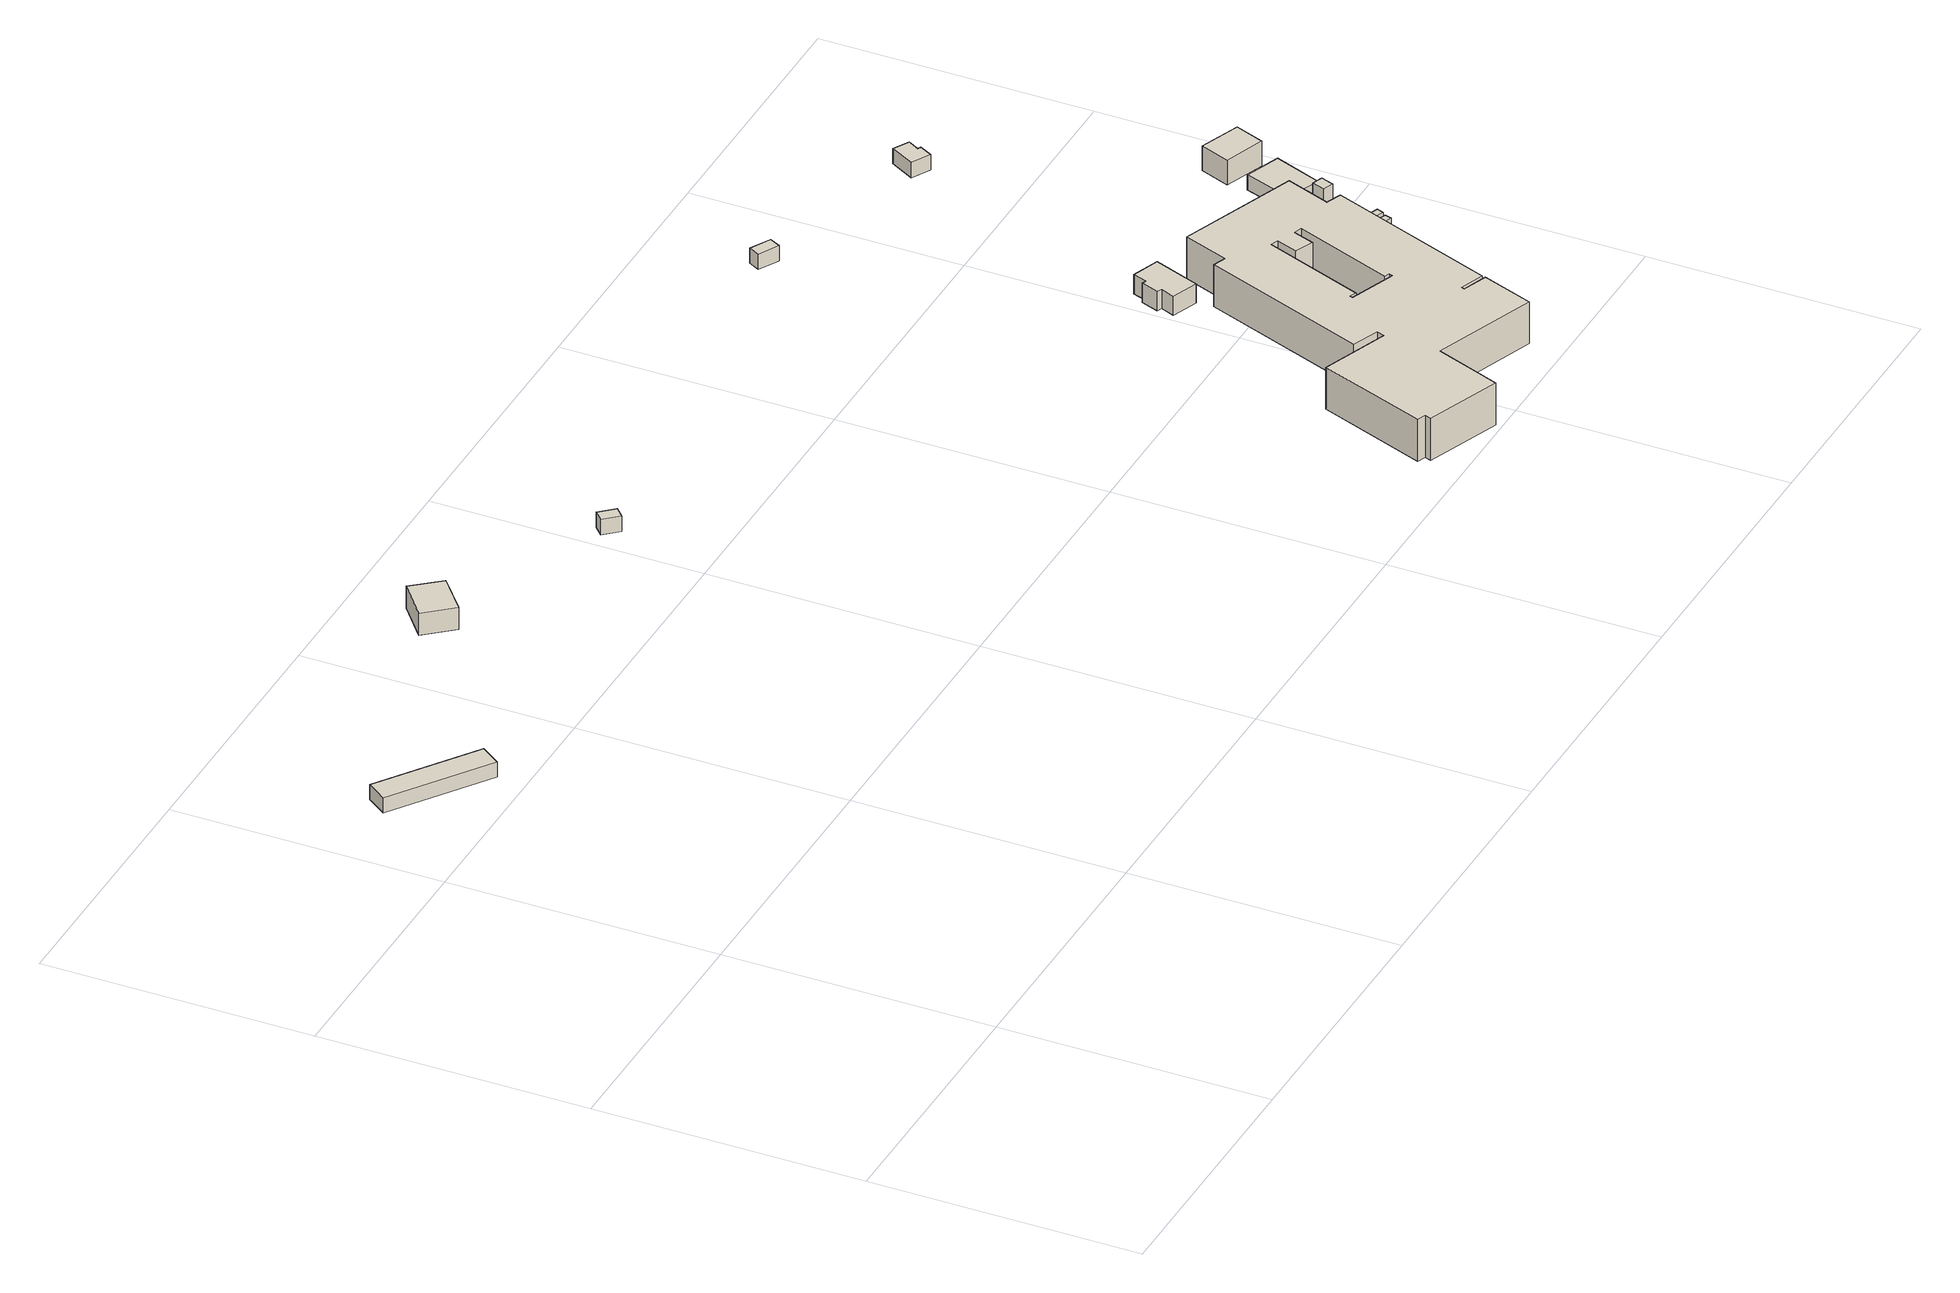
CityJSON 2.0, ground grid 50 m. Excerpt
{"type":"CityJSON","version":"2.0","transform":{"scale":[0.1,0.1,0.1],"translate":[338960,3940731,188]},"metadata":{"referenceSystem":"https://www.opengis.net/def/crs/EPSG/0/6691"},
"CityObjects":{
"building1":{"type":"Building","attributes":{"BuildingIDAttribute.prefecture":"14","BuildingIDAttribute.city":"14151","BuildingDetailAttribute.surveyYear":2015},"geometry":[{"type":"Solid","lod":"1","boundaries":[[[[0,1,2,3]],[[2,4,5,3]],[[1,6,4,2]],[[0,7,6,1]],[[3,5,7,0]],[[4,6,7,5]]]]}]},
"building2":{"type":"Building","attributes":{"usage":"451","measuredHeight":4.9,"storeysAboveGround":1,"BuildingIDAttribute.prefecture":"14","BuildingIDAttribute.city":"14151","BuildingDetailAttribute.totalFloorArea":63.67,"BuildingDetailAttribute.buildingFootprintArea":63.67,"BuildingDetailAttribute.buildingStructureType":"601","BuildingDetailAttribute.buildingStructureOrgType":"1","BuildingDetailAttribute.orgUsage":"200","BuildingDetailAttribute.surveyYear":2015},"geometry":[{"type":"Solid","lod":"1","boundaries":[[[[8,9,10,11]],[[10,12,13,11]],[[9,14,12,10]],[[8,15,14,9]],[[11,13,15,8]],[[12,14,15,13]]]]}]},
"building3":{"type":"Building","attributes":{"BuildingIDAttribute.prefecture":"14","BuildingIDAttribute.city":"14151","BuildingDetailAttribute.surveyYear":2015},"geometry":[{"type":"Solid","lod":"1","boundaries":[[[[16,17,18,19]],[[18,20,21,19]],[[17,22,20,18]],[[16,23,22,17]],[[19,21,23,16]],[[20,22,23,21]]]]}]},
"building4":{"type":"Building","attributes":{"usage":"403","measuredHeight":10.4,"storeysAboveGround":2,"BuildingIDAttribute.prefecture":"14","BuildingIDAttribute.city":"14151","BuildingDetailAttribute.totalFloorArea":2781.78,"BuildingDetailAttribute.buildingFootprintArea":1390.89,"BuildingDetailAttribute.buildingStructureType":"610","BuildingDetailAttribute.buildingStructureOrgType":"2","BuildingDetailAttribute.orgUsage":"80","BuildingDetailAttribute.surveyYear":2015},"geometry":[{"type":"Solid","lod":"1","boundaries":[[[[24,25,26,27,28,29,30,31,32,33,34,35,36,37,38,39,40,41,42,43],[44,45,46,47,48,49,50,51,52,53,54,55]],[[42,56,57,43]],[[41,58,56,42]],[[40,59,58,41]],[[39,60,59,40]],[[38,61,60,39]],[[37,62,61,38]],[[36,63,62,37]],[[35,64,63,36]],[[34,65,64,35]],[[33,66,65,34]],[[32,67,66,33]],[[31,68,67,32]],[[30,69,68,31]],[[29,70,69,30]],[[28,71,70,29]],[[27,72,71,28]],[[26,73,72,27]],[[25,74,73,26]],[[24,75,74,25]],[[43,57,75,24]],[[54,76,77,55]],[[53,78,76,54]],[[52,79,78,53]],[[51,80,79,52]],[[50,81,80,51]],[[49,82,81,50]],[[48,83,82,49]],[[47,84,83,48]],[[46,85,84,47]],[[45,86,85,46]],[[44,87,86,45]],[[55,77,87,44]],[[56,58,59,60,61,62,63,64,65,66,67,68,69,70,71,72,73,74,75,57],[76,78,79,80,81,82,83,84,85,86,87,77]]]]}]},
"building5":{"type":"Building","attributes":{"usage":"403","measuredHeight":4.5,"storeysAboveGround":1,"BuildingIDAttribute.prefecture":"14","BuildingIDAttribute.city":"14151","BuildingDetailAttribute.totalFloorArea":51.56,"BuildingDetailAttribute.buildingFootprintArea":51.56,"BuildingDetailAttribute.buildingStructureType":"610","BuildingDetailAttribute.buildingStructureOrgType":"2","BuildingDetailAttribute.orgUsage":"80","BuildingDetailAttribute.surveyYear":2015},"geometry":[{"type":"Solid","lod":"1","boundaries":[[[[88,89,90,91,92,93,94,95]],[[94,96,97,95]],[[93,98,96,94]],[[92,99,98,93]],[[91,100,99,92]],[[90,101,100,91]],[[89,102,101,90]],[[88,103,102,89]],[[95,97,103,88]],[[96,98,99,100,101,102,103,97]]]]}]},
"building6":{"type":"Building","attributes":{"BuildingIDAttribute.prefecture":"14","BuildingIDAttribute.city":"14151","BuildingDetailAttribute.surveyYear":2015},"geometry":[{"type":"Solid","lod":"1","boundaries":[[[[104,105,106,107]],[[106,108,109,107]],[[105,110,108,106]],[[104,111,110,105]],[[107,109,111,104]],[[108,110,111,109]]]]}]},
"building7":{"type":"Building","attributes":{"BuildingIDAttribute.prefecture":"14","BuildingIDAttribute.city":"14151","BuildingDetailAttribute.surveyYear":2015},"geometry":[{"type":"Solid","lod":"1","boundaries":[[[[112,113,114,115]],[[114,116,117,115]],[[113,118,116,114]],[[112,119,118,113]],[[115,117,119,112]],[[116,118,119,117]]]]}]},
"building8":{"type":"Building","attributes":{"measuredHeight":4.9,"BuildingIDAttribute.prefecture":"14","BuildingIDAttribute.city":"14151","BuildingDetailAttribute.surveyYear":2015},"geometry":[{"type":"Solid","lod":"1","boundaries":[[[[120,121,122,123]],[[122,124,125,123]],[[121,126,124,122]],[[120,127,126,121]],[[123,125,127,120]],[[124,126,127,125]]]]}]},
"building9":{"type":"Building","attributes":{"measuredHeight":3.7,"BuildingIDAttribute.prefecture":"14","BuildingIDAttribute.city":"14151","BuildingDetailAttribute.surveyYear":2015},"geometry":[{"type":"Solid","lod":"1","boundaries":[[[[128,129,130,131]],[[130,132,133,131]],[[129,134,132,130]],[[128,135,134,129]],[[131,133,135,128]],[[132,134,135,133]]]]}]},
"building10":{"type":"Building","attributes":{"BuildingIDAttribute.prefecture":"14","BuildingIDAttribute.city":"14151","BuildingDetailAttribute.surveyYear":2015},"geometry":[{"type":"Solid","lod":"1","boundaries":[[[[136,137,138,139]],[[138,140,141,139]],[[137,142,140,138]],[[136,143,142,137]],[[139,141,143,136]],[[140,142,143,141]]]]}]},
"building11":{"type":"Building","attributes":{"measuredHeight":4.2,"BuildingIDAttribute.prefecture":"14","BuildingIDAttribute.city":"14151","BuildingDetailAttribute.surveyYear":2015},"geometry":[{"type":"Solid","lod":"1","boundaries":[[[[144,145,146,147]],[[146,148,149,147]],[[145,150,148,146]],[[144,151,150,145]],[[147,149,151,144]],[[148,150,151,149]]]]}]},
"building12":{"type":"Building","attributes":{"BuildingIDAttribute.prefecture":"14","BuildingIDAttribute.city":"14151","BuildingDetailAttribute.surveyYear":2015},"geometry":[{"type":"Solid","lod":"1","boundaries":[[[[152,153,154,155,156,157]],[[156,158,159,157]],[[155,160,158,156]],[[154,161,160,155]],[[153,162,161,154]],[[152,163,162,153]],[[157,159,163,152]],[[158,160,161,162,163,159]]]]}]},
"building13":{"type":"Building","attributes":{"BuildingIDAttribute.prefecture":"14","BuildingIDAttribute.city":"14151","BuildingDetailAttribute.surveyYear":2015},"geometry":[{"type":"Solid","lod":"1","boundaries":[[[[164,165,166,167,168]],[[167,169,170,168]],[[166,171,169,167]],[[165,172,171,166]],[[164,173,172,165]],[[168,170,173,164]],[[169,171,172,173,170]]]]}]},
"building14":{"type":"Building","attributes":{"usage":"403","measuredHeight":5.4,"storeysAboveGround":1,"BuildingIDAttribute.prefecture":"14","BuildingIDAttribute.city":"14151","BuildingDetailAttribute.totalFloorArea":39.98,"BuildingDetailAttribute.buildingFootprintArea":39.98,"BuildingDetailAttribute.buildingStructureType":"601","BuildingDetailAttribute.buildingStructureOrgType":"1","BuildingDetailAttribute.orgUsage":"80","BuildingDetailAttribute.surveyYear":2015},"geometry":[{"type":"Solid","lod":"1","boundaries":[[[[174,175,176,177]],[[176,178,179,177]],[[175,180,178,176]],[[174,181,180,175]],[[177,179,181,174]],[[178,180,181,179]]]]}]}
},
"vertices":[
[207,1027,102],[181,990,102],[6,1114,102],[32,1151,102],[6,1114,132],[32,1151,132],[181,990,132],[207,1027,132],
[584,1345,89],[627,1293,89],[564,1240,89],[520,1292,89],[564,1240,132],[520,1292,132],[627,1293,132],[584,1345,132],
[930,1155,77],[947,1171,77],[971,1144,77],[954,1128,77],[971,1144,107],[954,1128,107],[947,1171,107],[930,1155,107],
[2294,480,14],[2323,469,14],[2207,157,14],[2162,173,14],[2160,168,14],[2206,151,14],[2171,55,14],[1978,126,14],[1932,3,14],[1792,55,14],[1796,67,14],[1780,73,14],[1855,275,14],[1980,229,14],[1985,243,14],[1935,262,14],[2049,570,14],[2073,561,14],[2104,645,14],[2325,563,14],[2073,323,14],[2061,328,14],[2059,323,14],[2145,291,14],[2147,298,14],[2137,301,14],[2206,485,14],[2191,490,14],[2177,451,14],[2142,465,14],[2157,505,14],[2143,510,14],[2104,645,97],[2325,563,97],[2073,561,97],[2049,570,97],[1935,262,97],[1985,243,97],[1980,229,97],[1855,275,97],[1780,73,97],[1796,67,97],[1792,55,97],[1932,3,97],[1978,126,97],[2171,55,97],[2206,151,97],[2160,168,97],[2162,173,97],[2207,157,97],[2323,469,97],[2294,480,97],[2157,505,97],[2143,510,97],[2142,465,97],[2177,451,97],[2191,490,97],[2206,485,97],[2137,301,97],[2147,298,97],[2145,291,97],[2059,323,97],[2061,328,97],[2073,323,97],
[1992,616,18],[2002,642,18],[1993,646,18],[2005,679,18],[2013,676,18],[2022,702,18],[2073,684,18],[2041,598,18],[2073,684,56],[2041,598,56],[2022,702,56],[2013,676,56],[2005,679,56],[1993,646,56],[2002,642,56],[1992,616,56],
[1840,1313,14],[1878,1293,14],[1867,1272,14],[1829,1292,14],[1867,1272,44],[1829,1292,44],[1878,1293,44],[1840,1313,44],
[2201,612,19],[2209,633,19],[2224,628,19],[2216,607,19],[2224,628,49],[2216,607,49],[2209,633,49],[2201,612,49],
[2364,396,12],[2332,407,12],[2337,420,12],[2368,409,12],[2337,420,47],[2368,409,47],[2332,407,47],[2364,396,47],
[2378,428,12],[2373,415,12],[2340,428,12],[2345,440,12],[2340,428,47],[2345,440,47],[2373,415,47],[2378,428,47],
[2364,533,12],[2374,558,12],[2383,555,12],[2373,529,12],[2383,555,42],[2373,529,42],[2374,558,42],[2364,533,42],
[2388,530,10],[2397,554,10],[2417,547,10],[2408,523,10],[2417,547,51],[2408,523,51],[2397,554,51],[2388,530,51],
[2245,1193,1],[2232,1169,1],[2197,1188,1],[2222,1233,1],[2251,1217,1],[2239,1196,1],[2251,1217,31],[2239,1196,31],[2222,1233,31],[2197,1188,31],[2232,1169,31],[2245,1193,31],
[2428,559,4],[2374,580,4],[2371,600,4],[2396,672,4],[2461,648,4],[2396,672,34],[2461,648,34],[2371,600,34],[2374,580,34],[2428,559,34],
[2396,709,3],[2417,764,3],[2492,736,3],[2471,681,3],[2492,736,52],[2471,681,52],[2417,764,52],[2396,709,52]
]}
